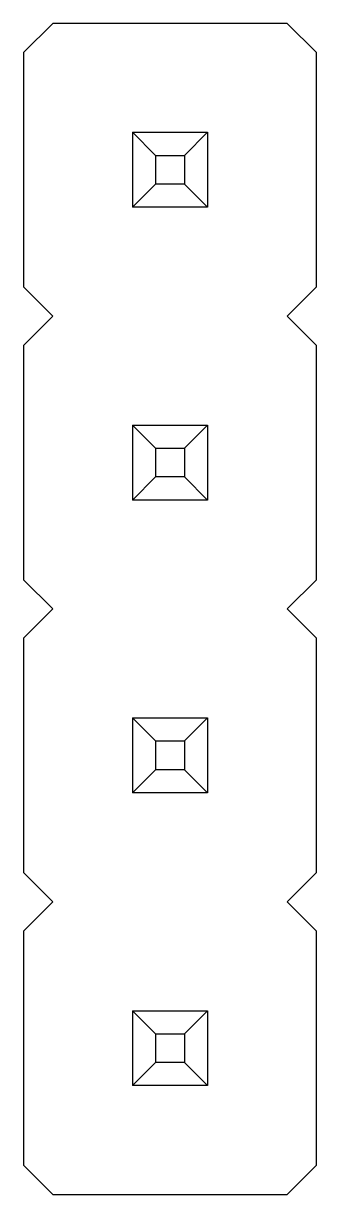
# Model space of a CAD drawing. Header units: millimetres. Extents: x 413 to 674, y 406 to 509.
# Drawn here: x 455.98 to 458.52, y 474.72 to 484.88 of the extents above; entities that cross this region are included whole.
import ezdxf

# ---------------------------------------------------------------- set-up
doc = ezdxf.new("R2010")
doc.units = ezdxf.units.MM

msp = doc.modelspace()

# ---------------------------------------------------------------- linework, layer by layer
for p, q in [((456.23, 484.885), (455.976, 484.631)), ((458.262, 484.885), (456.23, 484.885)), ((458.516, 484.631), (458.262, 484.885)), ((455.976, 484.631), (455.976, 482.599)), ((458.516, 482.599), (458.516, 484.631)), ((456.921, 483.94), (456.921, 483.29)), ((456.921, 483.94), (457.571, 483.94)), ((457.121, 483.74), (456.921, 483.94)), ((457.371, 483.74), (457.571, 483.94)), ((457.571, 483.94), (457.571, 483.29)), ((457.121, 483.74), (457.371, 483.74)), ((457.121, 483.74), (457.121, 483.49)), ((457.371, 483.74), (457.371, 483.49)), ((457.121, 483.49), (456.921, 483.29)), ((457.371, 483.49), (457.121, 483.49)), ((457.371, 483.49), (457.571, 483.29)), ((457.571, 483.29), (456.921, 483.29)), ((455.976, 482.599), (456.23, 482.345)), ((458.262, 482.345), (458.516, 482.599)), ((456.23, 482.345), (455.976, 482.091)), ((458.516, 482.091), (458.262, 482.345)), ((455.976, 482.091), (455.976, 480.059)), ((458.516, 480.059), (458.516, 482.091)), ((456.921, 481.4), (456.921, 480.75)), ((456.921, 481.4), (457.571, 481.4)), ((457.121, 481.2), (456.921, 481.4)), ((457.371, 481.2), (457.571, 481.4)), ((457.571, 481.4), (457.571, 480.75)), ((457.121, 481.2), (457.121, 480.95)), ((457.121, 481.2), (457.371, 481.2)), ((457.371, 481.2), (457.371, 480.95)), ((457.121, 480.95), (456.921, 480.75)), ((457.371, 480.95), (457.121, 480.95)), ((457.371, 480.95), (457.571, 480.75)), ((457.571, 480.75), (456.921, 480.75)), ((455.976, 480.059), (456.23, 479.805)), ((458.262, 479.805), (458.516, 480.059)), ((456.23, 479.805), (455.976, 479.551)), ((458.516, 479.551), (458.262, 479.805)), ((455.976, 479.551), (455.976, 477.519)), ((458.516, 477.519), (458.516, 479.551)), ((456.921, 478.86), (456.921, 478.21)), ((456.921, 478.86), (457.571, 478.86)), ((457.121, 478.66), (456.921, 478.86)), ((457.371, 478.66), (457.571, 478.86)), ((457.571, 478.86), (457.571, 478.21)), ((457.121, 478.66), (457.121, 478.41)), ((457.121, 478.66), (457.371, 478.66)), ((457.371, 478.66), (457.371, 478.41)), ((457.121, 478.41), (456.921, 478.21)), ((457.371, 478.41), (457.121, 478.41)), ((457.371, 478.41), (457.571, 478.21)), ((457.571, 478.21), (456.921, 478.21)), ((455.976, 477.519), (456.23, 477.265)), ((458.262, 477.265), (458.516, 477.519)), ((456.23, 477.265), (455.976, 477.011)), ((458.516, 477.011), (458.262, 477.265)), ((455.976, 477.011), (455.976, 474.979)), ((458.516, 474.979), (458.516, 477.011)), ((456.921, 476.32), (456.921, 475.67)), ((456.921, 476.32), (457.571, 476.32)), ((457.121, 476.12), (456.921, 476.32)), ((457.371, 476.12), (457.571, 476.32)), ((457.571, 476.32), (457.571, 475.67)), ((457.121, 476.12), (457.121, 475.87)), ((457.121, 476.12), (457.371, 476.12)), ((457.371, 476.12), (457.371, 475.87)), ((457.121, 475.87), (456.921, 475.67)), ((457.371, 475.87), (457.121, 475.87)), ((457.371, 475.87), (457.571, 475.67)), ((457.571, 475.67), (456.921, 475.67)), ((455.976, 474.979), (456.23, 474.725)), ((458.262, 474.725), (458.516, 474.979)), ((456.23, 474.725), (458.262, 474.725))]:
    msp.add_line(p, q)

doc.saveas('drawing.dxf')
